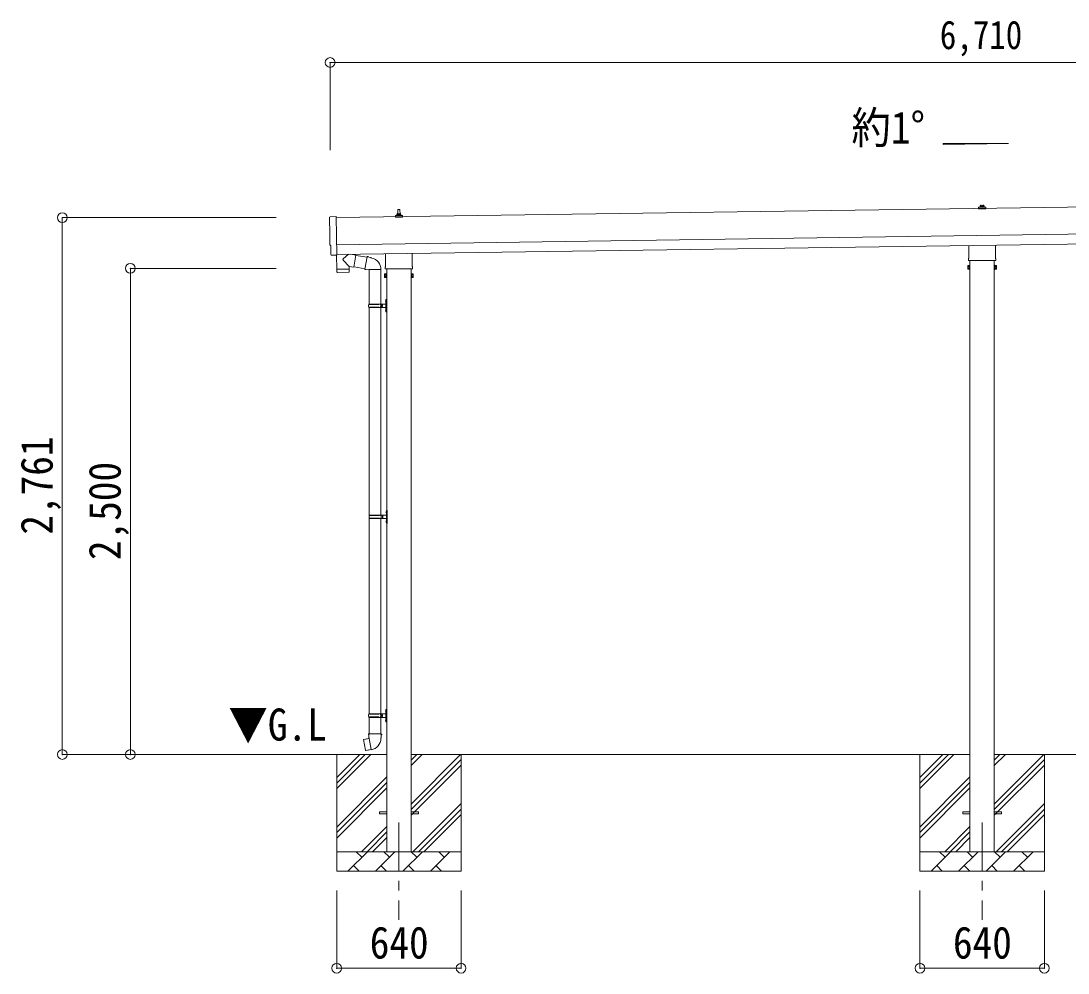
# Model space of a CAD drawing. Units: millimetres at full size, sheet at 1:50. Extents: x -14053 to 14053, y -9700 to 9700.
# Drawn here: x -1710 to 3677, y -6224 to -1327 of the extents above; entities that cross this region are included whole.
import ezdxf
from ezdxf.enums import TextEntityAlignment as Align

# ---------------------------------------------------------------- set-up
doc = ezdxf.new("R2010")
doc.units = ezdxf.units.MM
doc.header["$LTSCALE"] = 50
doc.header["$PDMODE"] = 32
doc.header["$PDSIZE"] = 50
doc.linetypes.add('CHAIN1', pattern=[8, 5, -1, 1, -1])
for name, color, linetype, lineweight in [('0-1_Defpoints', 7, 'CHAIN1', 9), ('0-2_TEXT1', 4, 'Continuous', 9), ('0-3_SHAPE', 7, 'Continuous', 9), ('0-7_PARTS2', 7, 'Continuous', 9), ('0-8_TABLE1', 6, 'Continuous', 9), ('0-9_DIM1', 7, 'Continuous', 9)]:
    doc.layers.add(name, color=color, linetype=linetype, lineweight=lineweight)
doc.styles.add('ＭＳ ゴシック', font='')
doc.styles.get('ＭＳ ゴシック').set_extended_font_data('MS Gothic')

msp = doc.modelspace()

# ---------------------------------------------------------------- linework, layer by layer
at = {"layer": '0-1_Defpoints'}
for p, q in [((234.55, -5450.37), (234.55, -5950.37)), ((3234.55, -5450.37), (3234.55, -5950.37))]:
    msp.add_line(p, q, dxfattribs=at)
at = {"layer": '0-2_TEXT1'}
for p, q in [((3369.73, -1957.71), (3033.73, -1962.51)), ((5276.78, -2261.93), (-88.18, -2338.57)), ((228.55, -2321.11), (229.27, -2297.59)), ((230.27, -2296.61), (238.82, -2296.61)), ((239.82, -2297.59), (240.55, -2321.11)), ((3216.3, -2293.75), (3216.3, -2286.04)), ((3252.8, -2293.75), (3216.3, -2293.75)), ((3216.68, -2285.25), (3252.41, -2285.25)), ((3217.06, -2285.07), (3223.78, -2283.44)), ((3224.16, -2283.25), (3244.93, -2283.25)), ((3224.55, -2282.47), (3224.55, -2278.25)), ((3225.55, -2278.25), (3243.55, -2278.25)), ((3244.55, -2282.47), (3244.55, -2278.25)), ((3252.03, -2285.07), (3245.31, -2283.44)), ((3252.8, -2293.75), (3252.8, -2286.04)), ((-119.79, -2335.58), (-88.25, -2333.48)), ((-88.25, -2333.48), (-85.41, -2532.32)), ((216.3, -2336.61), (216.3, -2328.9)), ((252.8, -2336.61), (216.3, -2336.61)), ((216.68, -2328.11), (252.41, -2328.11)), ((217.06, -2327.93), (223.78, -2326.3)), ((224.16, -2326.11), (244.93, -2326.11)), ((224.55, -2325.32), (224.55, -2321.11)), ((225.55, -2321.11), (243.55, -2321.11)), ((244.55, -2325.32), (244.55, -2321.11)), ((252.03, -2327.93), (245.31, -2326.3)), ((252.8, -2336.61), (252.8, -2328.9)), ((-86.18, -2478.55), (5278.78, -2401.91)), ((-85.46, -2528.55), (5279.49, -2451.91)), ((166.25, -2590.6), (166.25, -2524.95)), ((302.85, -2523), (302.85, -2590.6)), ((3166.25, -2547.74), (3166.25, -2482.1)), ((3302.85, -2480.14), (3302.85, -2547.74)), ((-105.04, -2532.6), (-111.96, -2532.33)), ((3160.55, -2586.02), (3161.3, -2584.7)), ((3167.55, -2584.7), (3161.3, -2584.7)), ((3164.55, -2556.52), (3164.55, -2551.02)), ((3302.48, -2560.02), (3166.61, -2560.02)), ((3167.55, -2604.33), (3167.55, -2584.7)), ((3167.55, -2585.32), (3170.05, -2585.32)), ((3172.05, -2560.02), (3172.05, -5600.37)), ((3297.05, -5600.37), (3297.05, -2560.02)), ((3301.55, -2585.32), (3299.05, -2585.32)), ((3301.55, -2604.33), (3301.55, -2584.7)), ((3301.55, -2584.7), (3307.79, -2584.7)), ((3304.55, -2551.02), (3304.55, -2556.52)), ((3308.55, -2586.02), (3307.79, -2584.7)), ((160.55, -2628.87), (161.3, -2627.56)), ((160.55, -2628.87), (160.55, -2645.87)), ((167.55, -2627.56), (161.3, -2627.56)), ((167.55, -2632.46), (161.3, -2632.46)), ((164.55, -2599.37), (164.55, -2593.87)), ((302.48, -2602.87), (166.61, -2602.87)), ((167.55, -2647.19), (167.55, -2627.56)), ((167.55, -2628.17), (170.05, -2628.17)), ((172.05, -2602.87), (172.05, -5600.37)), ((297.05, -2602.87), (297.05, -5600.37)), ((301.55, -2628.17), (299.05, -2628.17)), ((301.55, -2647.19), (301.55, -2627.56)), ((301.55, -2627.56), (307.79, -2627.56)), ((301.55, -2632.46), (307.79, -2632.46)), ((304.55, -2593.87), (304.55, -2599.37)), ((308.55, -2628.87), (307.79, -2627.56)), ((308.55, -2628.87), (308.55, -2645.87)), ((3160.55, -2586.02), (3160.55, -2603.02)), ((3160.55, -2603.02), (3161.3, -2604.33)), ((3167.55, -2589.61), (3161.3, -2589.61)), ((3167.55, -2599.42), (3161.3, -2599.42)), ((3167.55, -2604.33), (3161.3, -2604.33)), ((3170.05, -2603.72), (3167.55, -2603.72)), ((3297.05, -2605.02), (3299.05, -2605.02)), ((3299.05, -2603.72), (3301.55, -2603.72)), ((3301.55, -2589.61), (3307.79, -2589.61)), ((3301.55, -2599.42), (3307.79, -2599.42)), ((3301.55, -2604.33), (3307.79, -2604.33)), ((3308.55, -2603.02), (3307.79, -2604.33)), ((3308.55, -2586.02), (3308.55, -2603.02)), ((160.55, -2645.87), (161.3, -2647.19)), ((167.55, -2642.28), (161.3, -2642.28)), ((167.55, -2647.19), (161.3, -2647.19)), ((170.05, -2646.57), (167.55, -2646.57)), ((297.05, -2647.87), (299.05, -2647.87)), ((299.05, -2646.57), (301.55, -2646.57)), ((301.55, -2642.28), (307.79, -2642.28)), ((301.55, -2647.19), (307.79, -2647.19)), ((308.55, -2645.87), (307.79, -2647.19)), ((134.55, -5395.87), (172.05, -5395.87)), ((134.55, -5404.87), (134.55, -5395.87)), ((134.55, -5404.87), (172.05, -5404.87)), ((297.05, -5395.87), (334.55, -5395.87)), ((297.05, -5404.87), (334.55, -5404.87)), ((334.55, -5404.87), (334.55, -5395.87)), ((3134.55, -5395.87), (3172.05, -5395.87)), ((3134.55, -5404.87), (3134.55, -5395.87)), ((3134.55, -5404.87), (3172.05, -5404.87)), ((3297.05, -5395.87), (3334.55, -5395.87)), ((3297.05, -5404.87), (3334.55, -5404.87)), ((3334.55, -5404.87), (3334.55, -5395.87))]:
    msp.add_line(p, q, dxfattribs=at)
for points in [[(-114.84, -2529.38), (-115.52, -2482.36), (-116.12, -2482.37)], [(-104.3, -2532.31), (-103.64, -2531.67), (-85.41, -2532.32)], [(3299.05, -2605.02), (3299.05, -2584.02), (3297.05, -2584.02)], [(299.05, -2647.87), (299.05, -2626.87), (297.05, -2626.87)]]:
    msp.add_lwpolyline(points, dxfattribs=at)
for points in [[(3170.05, -2605.02), (3170.05, -2584.02), (3172.05, -2584.02), (3172.05, -2605.02)], [(170.05, -2647.87), (170.05, -2626.87), (172.05, -2626.87), (172.05, -2647.87)]]:
    msp.add_lwpolyline(points, close=True, dxfattribs=at)
for centre, radius, start, end in [((230.27, -2297.61), 1, 90, 178.60509), ((238.82, -2297.61), 1, 1.39491, 90), ((3217.3, -2286.04), 1, 103.62699, 180), ((3223.55, -2282.47), 1, 283.62699, 0), ((3228.63, -2278.89), 4.13, 90, 171.17633), ((3225.55, -2279.25), 1, 90, 180), ((3237.88, -2278.25), 4.83, 133.60282, 180), ((3231.21, -2278.25), 4.83, 0, 46.39718), ((3240.46, -2278.89), 4.13, 8.82367, 90), ((3243.55, -2279.25), 1, 0, 90), ((3245.55, -2282.47), 1, 180, 256.37301), ((3251.8, -2286.04), 1, 0, 76.37301), ((217.3, -2328.9), 1, 103.62699, 180), ((223.55, -2325.32), 1, 283.62699, 0), ((228.63, -2321.74), 4.13, 90, 171.17633), ((225.55, -2322.11), 1, 90, 180), ((237.88, -2321.11), 4.83, 133.60282, 180), ((231.21, -2321.11), 4.83, 0, 46.39718), ((240.46, -2321.74), 4.13, 8.82367, 90), ((243.55, -2322.11), 1, 0, 90), ((245.55, -2325.32), 1, 180, 256.37301), ((251.8, -2328.9), 1, 0, 76.37301), ((3164.89, -2587.15), 4.34, 145.61575, 214.38425), ((3168.55, -2551.02), 4, 125.09963, 180), ((3168.55, -2556.52), 4, 180, 194.47751), ((3168.55, -2556.52), 4, 194.47751, 241.04498), ((3300.55, -2556.52), 4, 298.95502, 345.52249), ((3300.55, -2551.02), 4, 0, 54.90037), ((3300.55, -2556.52), 4, 345.52249, 0), ((3304.2, -2587.15), 4.34, 325.61575, 34.38425), ((164.89, -2630.01), 4.34, 145.61575, 214.38425), ((176.79, -2637.37), 16.24, 162.41205, 197.58795), ((168.55, -2593.87), 4, 125.09963, 180), ((168.55, -2599.37), 4, 180, 194.47751), ((168.55, -2599.37), 4, 194.47751, 241.04498), ((300.55, -2599.37), 4, 298.95502, 345.52249), ((300.55, -2593.87), 4, 0, 54.90037), ((300.55, -2599.37), 4, 345.52249, 0), ((292.3, -2637.37), 16.24, 342.41205, 17.58795), ((304.2, -2630.01), 4.34, 325.61575, 34.38425), ((3176.79, -2594.52), 16.24, 162.41205, 197.58795), ((3164.89, -2601.88), 4.34, 145.61575, 214.38425), ((3292.3, -2594.52), 16.24, 342.41205, 17.58795), ((3304.2, -2601.88), 4.34, 325.61575, 34.38425), ((164.89, -2644.73), 4.34, 145.61575, 214.38425), ((304.2, -2644.73), 4.34, 325.61575, 34.38425)]:
    msp.add_arc(centre, radius, start, end, dxfattribs=at)
for centre, major_axis, ratio, start_param, end_param in [((-119.59, -2338.58), (-3, -0.04), 0.99863, 4.7647489, 6.2979817), ((-4883.96, -2477.07), (4762.89, 68.04), 0.99863, 6.2686928, 6.2979817), ((-116.18, -2477.97), (-4.41, -0.06), 0.99863, 6.2686928, 7.8539816), ((-111.84, -2529.33), (-2.15, -2.1), 0.9974, 5.5252311, 7.0411395), ((-105, -2531.6), (-0.717, -0.7), 0.9974, 0.7579542, 1.5707963)]:
    msp.add_ellipse(centre, major_axis=major_axis, ratio=ratio, start_param=start_param, end_param=end_param, dxfattribs=at)
at = {"layer": '0-3_SHAPE'}
for p, q in [((172.05, -5100.37), (-696.99, -5100.37)), ((-85.45, -5100.37), (-85.45, -5700.37)), ((-85.45, -5218.85), (33.03, -5100.37)), ((-85.45, -5247.14), (61.31, -5100.37)), ((-85.45, -5275.42), (89.6, -5100.37)), ((3172.05, -5100.37), (297.05, -5100.37)), ((297.05, -5129.2), (325.87, -5100.37)), ((297.05, -5157.48), (354.15, -5100.37)), ((297.05, -5355.47), (552.14, -5100.37)), ((554.55, -5100.37), (554.55, -5700.37)), ((2914.55, -5100.37), (2914.55, -5700.37)), ((2914.55, -5218.85), (3033.03, -5100.37)), ((2914.55, -5247.14), (3061.31, -5100.37)), ((2914.55, -5275.42), (3089.6, -5100.37)), ((6172.05, -5100.37), (3297.05, -5100.37)), ((3297.05, -5129.2), (3325.87, -5100.37)), ((3297.05, -5157.48), (3354.15, -5100.37)), ((3297.05, -5355.47), (3552.14, -5100.37)), ((3554.55, -5100.37), (3554.55, -5700.37)), ((297.05, -5383.76), (554.55, -5126.26)), ((297.05, -5412.04), (554.55, -5154.54)), ((3297.05, -5383.76), (3554.55, -5126.26)), ((3297.05, -5412.04), (3554.55, -5154.54)), ((-85.45, -5473.41), (172.05, -5215.91)), ((2914.55, -5473.41), (3172.05, -5215.91)), ((-85.45, -5501.7), (172.05, -5244.2)), ((-85.45, -5529.98), (172.05, -5272.48)), ((2914.55, -5501.7), (3172.05, -5244.2)), ((2914.55, -5529.98), (3172.05, -5272.48)), ((306.7, -5600.37), (554.55, -5352.53)), ((334.99, -5600.37), (554.55, -5380.81)), ((3306.7, -5600.37), (3554.55, -5352.53)), ((3334.99, -5600.37), (3554.55, -5380.81)), ((363.27, -5600.37), (554.55, -5409.1)), ((3363.27, -5600.37), (3554.55, -5409.1)), ((42.14, -5600.37), (172.05, -5470.47)), ((3042.14, -5600.37), (3172.05, -5470.47)), ((70.43, -5600.37), (172.05, -5498.76)), ((98.71, -5600.37), (172.05, -5527.04)), ((3070.43, -5600.37), (3172.05, -5498.76)), ((3098.71, -5600.37), (3172.05, -5527.04)), ((-85.45, -5600.37), (554.55, -5600.37)), ((-27.59, -5700.37), (72.41, -5600.37)), ((43.86, -5628.93), (15.31, -5600.37)), ((113.83, -5700.37), (213.83, -5600.37)), ((185.28, -5628.93), (156.73, -5600.37)), ((255.26, -5700.37), (355.26, -5600.37)), ((326.7, -5628.93), (298.15, -5600.37)), ((396.68, -5700.37), (496.68, -5600.37)), ((468.12, -5628.93), (439.57, -5600.37)), ((2914.55, -5600.37), (3554.55, -5600.37)), ((2972.41, -5700.37), (3072.41, -5600.37)), ((3043.86, -5628.93), (3015.31, -5600.37)), ((3113.83, -5700.37), (3213.83, -5600.37)), ((3185.28, -5628.93), (3156.73, -5600.37)), ((3255.26, -5700.37), (3355.26, -5600.37)), ((3326.7, -5628.93), (3298.15, -5600.37)), ((3396.68, -5700.37), (3496.68, -5600.37)), ((3468.12, -5628.93), (3439.57, -5600.37)), ((554.55, -5700.37), (-85.45, -5700.37)), ((0.97, -5671.82), (29.52, -5700.37)), ((142.39, -5671.82), (170.94, -5700.37)), ((283.81, -5671.82), (312.36, -5700.37)), ((425.23, -5671.82), (453.78, -5700.37)), ((3554.55, -5700.37), (2914.55, -5700.37)), ((3000.97, -5671.82), (3029.52, -5700.37)), ((3142.39, -5671.82), (3170.94, -5700.37)), ((3283.81, -5671.82), (3312.36, -5700.37)), ((3425.23, -5671.82), (3453.78, -5700.37))]:
    msp.add_line(p, q, dxfattribs=at)
at = {"layer": '0-7_PARTS2', "color": 4}
for p, q in [((3033.73, -1962.51), (3033.73, -1957.71)), ((3033.73, -1957.71), (3369.73, -1957.71))]:
    msp.add_line(p, q, dxfattribs=at)
at = {"layer": '0-8_TABLE1'}
for p, q in [((-119.19, -1541.26), (-119.19, -1991.26)), ((6590.56, -1541.26), (-119.19, -1541.26)), ((-1496.99, -2339.01), (-396.99, -2339.01)), ((-1496.99, -2339.01), (-1496.99, -5100.37)), ((-1146.99, -2600.37), (-396.99, -2600.37)), ((-1146.99, -2600.37), (-1146.99, -5100.37)), ((-1496.99, -5100.37), (-696.99, -5100.37)), ((-85.45, -6199.37), (-85.45, -5799.37)), ((554.55, -6199.37), (554.55, -5799.37)), ((2914.55, -6199.37), (2914.55, -5799.37)), ((3554.55, -6199.37), (3554.55, -5799.37)), ((-85.45, -6199.37), (554.55, -6199.37)), ((2914.55, -6199.37), (3554.55, -6199.37))]:
    msp.add_line(p, q, dxfattribs=at)
for p in [(-119.19, -1541.26), (-1496.99, -2339.01), (-1146.99, -2600.37), (-1496.99, -5100.37), (-1146.99, -5100.37), (-85.45, -6199.37), (554.55, -6199.37), (2914.55, -6199.37), (3554.55, -6199.37)]:
    msp.add_point(p, dxfattribs=at)
at = {"layer": '0-9_DIM1'}
for p, q in [((-24.02, -2527.67), (-51.66, -2550.18)), ((13.61, -2531.68), (-12.23, -2527.5)), ((-20.97, -2590.62), (-51.84, -2557.51)), ((13.61, -2531.68), (3.44, -2594.56)), ((13.31, -2533.51), (70.67, -2542.64)), ((71, -2540.82), (59.93, -2603.55)), ((71, -2540.82), (72.14, -2538.84)), ((71, -2540.82), (90.63, -2544.64)), ((72.14, -2538.84), (75.7, -2539.47)), ((75.7, -2539.47), (76.12, -2541.82)), ((90.63, -2544.64), (92.32, -2546.27)), ((92.32, -2546.27), (94.43, -2546.72)), ((-84.78, -2604.55), (-84.36, -2617.59)), ((-23.78, -2619.68), (-81.32, -2620.5)), ((-80.29, -2603.48), (-80.26, -2604.48)), ((-25.3, -2602.7), (-25.3, -2603.7)), ((-20.97, -2590.62), (3.44, -2594.56)), ((-20.97, -2590.62), (-20.8, -2602.63)), ((3.74, -2592.74), (60.25, -2601.74)), ((59.93, -2603.55), (60.33, -2605.81)), ((59.93, -2603.55), (79.69, -2606.68)), ((60.33, -2605.81), (63.89, -2606.43)), ((63.89, -2606.43), (65.09, -2604.37)), ((79.69, -2606.68), (81.9, -2605.7)), ((142.19, -2606.09), (81.01, -2606.09)), ((82.05, -2606.09), (82.05, -2783.38)), ((142.05, -2606.09), (142.05, -3868.87)), ((79.05, -2785.38), (129.38, -2785.38)), ((79.05, -2799.38), (129.38, -2799.38)), ((80.05, -2783.38), (166.05, -2783.38)), ((80.05, -2783.38), (80.05, -2785.38)), ((80.05, -2801.38), (80.05, -2799.38)), ((139.05, -2783.38), (139.05, -2787.88)), ((139.05, -2787.88), (141.05, -2787.88)), ((139.05, -2801.38), (139.05, -2796.88)), ((139.05, -2796.88), (141.05, -2796.88)), ((141.05, -2787.88), (141.05, -2796.88)), ((147.05, -2783.38), (147.05, -2801.38)), ((147.05, -2787.88), (150.05, -2787.88)), ((147.05, -2796.88), (150.05, -2796.88)), ((150.05, -2787.88), (150.05, -2796.88)), ((165.74, -2766.23), (167.79, -2767.23)), ((167.01, -2764.23), (167.65, -2764.23)), ((167.01, -2764.23), (167.01, -2772.53)), ((167.01, -2772.53), (167.65, -2772.53)), ((167.65, -2764.23), (168.05, -2764.63)), ((167.79, -2767.23), (168.4, -2768.38)), ((168.05, -2760.38), (171.05, -2758.88)), ((168.05, -2760.38), (168.05, -2824.38)), ((171.05, -2758.88), (171.05, -2825.88)), ((171.05, -2758.88), (172.05, -2758.88)), ((172.05, -2758.88), (172.05, -2825.88)), ((80.05, -2801.38), (166.05, -2801.38)), ((82.05, -2801.38), (82.05, -3868.87)), ((165.74, -2814.23), (167.79, -2815.23)), ((167.01, -2812.23), (167.65, -2812.23)), ((167.01, -2812.23), (167.01, -2820.53)), ((167.01, -2820.53), (167.65, -2820.53)), ((167.65, -2812.23), (167.65, -2820.53)), ((167.65, -2812.23), (168.05, -2812.63)), ((167.65, -2820.53), (168.05, -2820.13)), ((167.79, -2815.23), (168.4, -2816.38)), ((168.05, -2824.38), (171.05, -2825.88)), ((171.05, -2825.88), (172.05, -2825.88)), ((81.55, -3870.87), (131.88, -3870.87)), ((82.55, -3868.87), (168.55, -3868.87)), ((82.55, -3868.87), (82.55, -3870.87)), ((141.55, -3868.87), (141.55, -3873.37)), ((141.55, -3873.37), (143.55, -3873.37)), ((143.55, -3873.37), (143.55, -3882.37)), ((149.55, -3868.87), (149.55, -3886.87)), ((149.55, -3873.37), (152.55, -3873.37)), ((152.55, -3873.37), (152.55, -3882.37)), ((168.24, -3851.72), (170.29, -3852.72)), ((169.51, -3849.72), (170.15, -3849.72)), ((169.51, -3849.72), (169.51, -3858.02)), ((169.51, -3858.02), (170.15, -3858.02)), ((170.15, -3849.72), (170.55, -3850.12)), ((170.29, -3852.72), (170.9, -3853.87)), ((170.55, -3845.87), (173.55, -3844.37)), ((170.55, -3845.87), (170.55, -3909.87)), ((173.55, -3844.37), (173.55, -3911.37)), ((173.55, -3844.37), (174.55, -3844.37)), ((174.55, -3844.37), (174.55, -3911.37)), ((81.55, -3884.87), (131.88, -3884.87)), ((82.05, -3886.86), (82.05, -4891.37)), ((82.55, -3886.87), (82.55, -3884.87)), ((82.55, -3886.87), (168.55, -3886.87)), ((141.55, -3886.87), (141.55, -3882.37)), ((141.55, -3882.37), (143.55, -3882.37)), ((142.05, -3886.86), (142.05, -4891.37)), ((149.55, -3882.37), (152.55, -3882.37)), ((168.24, -3899.72), (170.29, -3900.72)), ((169.51, -3897.72), (170.15, -3897.72)), ((169.51, -3897.72), (169.51, -3906.02)), ((169.51, -3906.02), (170.15, -3906.02)), ((170.15, -3897.72), (170.15, -3906.02)), ((170.15, -3897.72), (170.55, -3898.12)), ((170.15, -3906.02), (170.55, -3905.62)), ((170.29, -3900.72), (170.9, -3901.87)), ((170.54, -3909.87), (173.55, -3911.37)), ((173.55, -3911.37), (174.55, -3911.37)), ((79.05, -4893.37), (129.38, -4893.37)), ((80.05, -4891.37), (166.05, -4891.37)), ((80.05, -4891.37), (80.05, -4893.37)), ((139.05, -4891.37), (139.05, -4895.87)), ((139.05, -4895.87), (141.05, -4895.87)), ((141.05, -4895.87), (141.05, -4904.87)), ((147.05, -4891.37), (147.05, -4909.37)), ((147.05, -4895.87), (150.05, -4895.87)), ((150.05, -4895.87), (150.05, -4904.87)), ((165.74, -4874.22), (167.79, -4875.22)), ((167.01, -4872.22), (167.65, -4872.22)), ((167.01, -4872.22), (167.01, -4880.52)), ((167.01, -4880.52), (167.65, -4880.52)), ((167.65, -4872.22), (168.05, -4872.62)), ((167.79, -4875.22), (168.4, -4876.37)), ((168.05, -4868.37), (171.05, -4866.87)), ((168.05, -4868.37), (168.05, -4932.37)), ((171.05, -4866.87), (171.05, -4933.87)), ((171.05, -4866.87), (172.05, -4866.87)), ((172.05, -4866.87), (172.05, -4933.87)), ((79.05, -4907.37), (129.38, -4907.37)), ((80.05, -4909.37), (80.05, -4907.37)), ((80.05, -4909.37), (166.05, -4909.37)), ((82.05, -4909.37), (82.05, -4994.3)), ((139.05, -4909.37), (139.05, -4904.87)), ((139.05, -4904.87), (141.05, -4904.87)), ((142.05, -4909.37), (142.05, -4994.3)), ((147.05, -4904.87), (150.05, -4904.87)), ((165.74, -4922.22), (167.79, -4923.22)), ((167.01, -4920.22), (167.65, -4920.22)), ((167.01, -4920.22), (167.01, -4928.52)), ((167.01, -4928.52), (167.65, -4928.52)), ((167.65, -4920.22), (167.65, -4928.52)), ((167.65, -4920.22), (168.05, -4920.62)), ((167.65, -4928.52), (168.05, -4928.12)), ((167.79, -4923.22), (168.4, -4924.37)), ((168.05, -4932.37), (171.05, -4933.87)), ((171.05, -4933.87), (172.05, -4933.87)), ((80.2, -4994.3), (78.05, -4995.08)), ((78.05, -4995.08), (78.05, -4998.7)), ((78.05, -4998.7), (80.29, -4999.51)), ((143.9, -4994.3), (80.2, -4994.3)), ((80.2, -4994.3), (80.54, -5014.3)), ((143.9, -4994.3), (143.55, -5014.3)), ((146.05, -4998.7), (143.8, -4999.51)), ((143.9, -4994.3), (146.05, -4995.08)), ((146.05, -4995.08), (146.05, -4998.7)), ((53.59, -5022.75), (52.78, -5023.92)), ((52.78, -5023.92), (62.4, -5078.48)), ((81.45, -5017.5), (53.59, -5022.75)), ((66.33, -5020.15), (66.12, -5020.39)), ((80.54, -5014.3), (81.9, -5016.3)), ((91.81, -5074.8), (81.67, -5017.32)), ((81.7, -5016.5), (81.7, -5017.21)), ((81.9, -5016.3), (81.86, -5016.3)), ((142.23, -5016.24), (142.16, -5018.4)), ((143.55, -5014.3), (142.23, -5016.24)), ((76.42, -5077.39), (76.14, -5077.23)), ((92.11, -5075.56), (91.87, -5074.9))]:
    msp.add_line(p, q, dxfattribs=at)
for points in [[(-85.81, -2532.3), (-84.79, -2603.55), (-20.8, -2602.63)], [(-20.82, -2616.69), (-20.78, -2603.63), (-84.78, -2604.55)], [(165.74, -2770.53), (167.79, -2769.53), (168.4, -2768.38)], [(167.65, -2764.23), (167.65, -2772.53), (168.05, -2772.13)], [(165.74, -2818.53), (167.79, -2817.53), (168.4, -2816.38)], [(168.24, -3856.02), (170.29, -3855.02), (170.9, -3853.87)], [(170.15, -3849.72), (170.15, -3858.02), (170.55, -3857.62)], [(168.24, -3904.02), (170.29, -3903.02), (170.9, -3901.87)], [(165.74, -4878.52), (167.79, -4877.52), (168.4, -4876.37)], [(167.65, -4872.22), (167.65, -4880.52), (168.05, -4880.12)], [(165.74, -4926.52), (167.79, -4925.52), (168.4, -4924.37)], [(68.57, -5019.93), (68.29, -5019.78), (66.33, -5020.15)], [(91.54, -5074.7), (63.56, -5079.3), (62.4, -5078.48)], [(78.61, -5076.83), (78.39, -5077.07), (76.42, -5077.39)]]:
    msp.add_lwpolyline(points, dxfattribs=at)
for centre, radius, start, end in [((-48.35, -2553.93), 5, 131.47396, 225.79244), ((81.9, -2605.7), 60.3, 359.62495, 78), ((-81.36, -2617.5), 3, 181.81845, 270.86677), ((-23.82, -2616.68), 3, 270.81845, 359.81845), ((127.8, -2792.38), 49.25, 171.82876, 180.00002), ((127.8, -2792.38), 49.25, 180.00002, 188.17127), ((129.38, -2783.38), 2, 270, 359.99998), ((129.38, -2801.38), 2, 0.00005, 90.00004), ((171.34, -2768.38), 6, 136.21765, 223.78235), ((166.05, -2781.38), 2, 270, 359.99998), ((171.34, -2816.38), 6, 136.21765, 223.78235), ((166.05, -2803.38), 2, 0.00005, 90.00004), ((130.3, -3877.87), 49.25, 171.82876, 180.00002), ((130.3, -3877.87), 49.25, 180.00002, 188.17127), ((131.88, -3868.87), 2, 270, 359.99998), ((173.84, -3853.87), 6, 136.21765, 223.78235), ((168.55, -3866.87), 2, 270, 359.99998), ((131.88, -3886.87), 2, 0.00005, 90.00004), ((173.84, -3901.87), 6, 136.21765, 223.78235), ((168.55, -3888.87), 2, 0.00005, 90.00004), ((127.8, -4900.37), 49.25, 171.82876, 180.00002), ((127.8, -4900.37), 49.25, 180.00002, 188.17127), ((129.38, -4891.37), 2, 270, 359.99998), ((171.34, -4876.37), 6, 136.21765, 223.78235), ((166.05, -4889.37), 2, 270, 359.99998), ((129.38, -4909.37), 2, 0.00005, 90.00004), ((171.34, -4924.37), 6, 136.21765, 223.78235), ((166.05, -4911.37), 2, 0.00005, 90.00004), ((81.4, -5017.21), 0.3, 280.66842, 0), ((81.9, -5016.5), 0.2, 100, 180), ((81.9, -5016.3), 60.3, 279.96938, 358), ((91.59, -5075), 0.3, 20, 99.33158), ((92.3, -5075.49), 0.2, 200, 279.96938)]:
    msp.add_arc(centre, radius, start, end, dxfattribs=at)

# ---------------------------------------------------------------- texts
at = {"layer": '0-7_PARTS2', "style": 'ＭＳ ゴシック', "width": 0.9}
for s, p in [('約1°', (2562.65, -2007.76)), ('▼G.L', (-642.33, -5078.16))]:
    msp.add_text(s, height=165, dxfattribs=at).set_placement(p, align=Align.BOTTOM_LEFT)
at = {"layer": '0-8_TABLE1', "color": 7, "style": 'ＭＳ ゴシック'}
for s, height, width, p in [('6,710', 146.6, 0.85, (3016.93, -1516.26)), ('640', 165, 0.9, (84.55, -6199.37)), ('640', 165, 0.9, (3084.55, -6199.37))]:
    msp.add_text(s, height=height, dxfattribs=dict(at, width=width)).set_placement(p, align=Align.BOTTOM_LEFT)
at = {"layer": '0-8_TABLE1', "color": 7, "style": 'ＭＳ ゴシック', "width": 0.9}
for s, p in [('2,761', (-1496.99, -3969.69)), ('2,500', (-1146.99, -4100.37))]:
    msp.add_text(s, height=165, rotation=90, dxfattribs=at).set_placement(p, align=Align.BOTTOM_LEFT)

doc.saveas('drawing.dxf')
